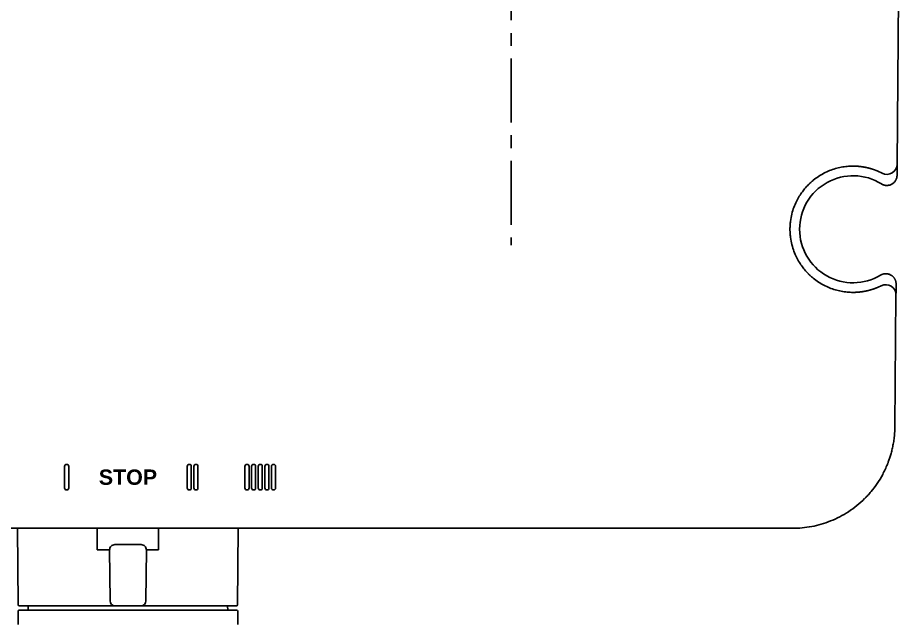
# Model space of a CAD drawing. Extents: x 300 to 2828, y 64 to 1916.
# Drawn here: x 1530.9 to 1703.5, y 1500.8 to 1619.5 of the extents above; entities that cross this region are included whole.
import ezdxf
from ezdxf.enums import TextEntityAlignment as Align

# ---------------------------------------------------------------- set-up
doc = ezdxf.new("R2010")
doc.units = 0
doc.header["$LTSCALE"] = 10
doc.header["$MEASUREMENT"] = 0
doc.linetypes.add('CENTER', pattern=[2, 1.25, -0.25, 0.25, -0.25])
doc.layers.get('0').update_dxf_attribs({"linetype": 'CONTINUOUS'})
doc.layers.add('AM_VIS', color=7, linetype='CONTINUOUS', lineweight=30)
doc.layers.add('D', color=7, linetype='CONTINUOUS')
doc.styles.add('Swis721 BT', font='swissbo.ttf')

msp = doc.modelspace()

# ---------------------------------------------------------------- linework, layer by layer
at = {"color": 1, "linetype": 'CENTER', "lineweight": -3}
msp.add_line((1627.47, 1651.52), (1627.47, 1575.02), dxfattribs=at)
at = {"lineweight": -3}
for p, q in [((1703.47, 1641.02), (1703.03, 1590.84)), ((1702.81, 1565.27), (1702.58, 1539.44)), ((1682.59, 1519.62), (1422.36, 1519.62))]:
    msp.add_line(p, q, dxfattribs=at)
for points in [[(1540.87, 1527.52, -1), (1540.07, 1527.52), (1540.07, 1531.72, -1), (1540.87, 1531.72)], [(1564.87, 1527.52, -1), (1564.07, 1527.52), (1564.07, 1531.72, -1), (1564.87, 1531.72)], [(1566.17, 1527.52, -1), (1565.37, 1527.52), (1565.37, 1531.72, -1), (1566.17, 1531.72)], [(1576.17, 1527.52, -1), (1575.37, 1527.52), (1575.37, 1531.72, -1), (1576.17, 1531.72)], [(1576.67, 1527.52, 1), (1577.47, 1527.52), (1577.47, 1531.72, 1), (1576.67, 1531.72)], [(1578.77, 1527.52, -1), (1577.97, 1527.52), (1577.97, 1531.72, -1), (1578.77, 1531.72)], [(1580.07, 1527.52, -1), (1579.27, 1527.52), (1579.27, 1531.72, -1), (1580.07, 1531.72)], [(1581.37, 1527.52, -1), (1580.57, 1527.52), (1580.57, 1531.72, -1), (1581.37, 1531.72)]]:
    msp.add_lwpolyline(points, format="xyb", close=True, dxfattribs=at)
for start, end in [(58.0225, 180), (180, 300.9775)]:
    msp.add_arc((1694.41, 1578.12), 10.47, start, end, dxfattribs=at)
for centre, ratio, start_param, end_param in [((1701.03, 1590.85), 0.9967, 1.101406, 3.141593), ((1700.81, 1565.29), 0.996698, 3.141593, 5.182353)]:
    msp.add_ellipse(centre, major_axis=(-2, 0.02), ratio=ratio, start_param=start_param, end_param=end_param, dxfattribs=at)
for points, knots in [([(1694.41, 1590.48), (1694.03, 1590.48), (1693.64, 1590.46), (1692.87, 1590.39), (1692.49, 1590.33), (1691.71, 1590.19), (1691.33, 1590.1), (1690.56, 1589.87), (1690.18, 1589.74), (1689.43, 1589.44), (1689.06, 1589.27), (1688.34, 1588.89), (1687.98, 1588.68), (1687.29, 1588.23), (1686.95, 1587.98), (1686.46, 1587.58), (1686.3, 1587.44), (1686.06, 1587.23), (1685.95, 1587.12), (1685.81, 1586.99), (1685.75, 1586.93), (1685.71, 1586.9), (1685.7, 1586.88), (1685.69, 1586.87), (1685.68, 1586.87), (1685.68, 1586.87), (1685.68, 1586.86), (1685.68, 1586.86), (1685.68, 1586.86), (1685.68, 1586.86), (1685.68, 1586.86), (1685.49, 1586.67), (1685.29, 1586.46), (1684.88, 1585.99), (1684.68, 1585.74), (1684.28, 1585.19), (1684.07, 1584.9), (1683.69, 1584.26), (1683.5, 1583.92), (1683.14, 1583.2), (1682.97, 1582.81), (1682.67, 1581.99), (1682.54, 1581.56), (1682.31, 1580.65), (1682.22, 1580.17), (1682.13, 1579.42), (1682.1, 1579.17), (1682.08, 1578.78), (1682.07, 1578.59), (1682.06, 1578.36), (1682.06, 1578.24), (1682.06, 1578.18), (1682.06, 1578.15), (1682.06, 1578.14), (1682.06, 1578.13), (1682.06, 1578.13), (1682.06, 1578.12), (1682.06, 1578.12), (1682.06, 1578.12), (1682.06, 1578.12), (1682.06, 1578.12), (1682.06, 1578.12), (1682.06, 1578.12), (1682.06, 1578.12), (1682.06, 1578.12), (1682.06, 1578.12), (1682.06, 1578.12), (1682.06, 1578.11), (1682.06, 1578.09), (1682.06, 1578.06), (1682.06, 1578.01), (1682.06, 1577.89), (1682.07, 1577.65), (1682.08, 1577.46), (1682.1, 1577.06), (1682.13, 1576.81), (1682.22, 1576.05), (1682.32, 1575.57), (1682.55, 1574.66), (1682.69, 1574.22), (1682.99, 1573.4), (1683.16, 1573.01), (1683.52, 1572.29), (1683.71, 1571.95), (1684.1, 1571.32), (1684.3, 1571.03), (1684.7, 1570.49), (1684.9, 1570.24), (1685.3, 1569.79), (1685.49, 1569.58), (1685.68, 1569.39), (1685.68, 1569.39), (1685.68, 1569.39), (1685.68, 1569.39), (1685.68, 1569.39), (1685.68, 1569.39), (1685.68, 1569.39), (1685.69, 1569.38), (1685.7, 1569.37), (1685.71, 1569.36), (1685.75, 1569.33), (1685.81, 1569.26), (1685.95, 1569.13), (1686.22, 1568.88), (1686.46, 1568.67), (1686.95, 1568.28), (1687.29, 1568.03), (1687.98, 1567.57), (1688.34, 1567.36), (1689.06, 1566.99), (1689.43, 1566.82), (1690.18, 1566.51), (1690.56, 1566.38), (1691.33, 1566.16), (1691.71, 1566.07), (1692.49, 1565.92), (1692.87, 1565.87), (1693.64, 1565.79), (1694.03, 1565.78), (1694.41, 1565.78)], [0, 0, 0, 0, 0.03125, 0.03125, 0.0625, 0.0625, 0.09375, 0.09375, 0.125, 0.125, 0.15625, 0.15625, 0.1875, 0.1875, 0.21875, 0.21875, 0.234375, 0.234375, 0.242188, 0.246094, 0.248047, 0.249023, 0.249512, 0.249756, 0.249878, 0.249939, 0.249969, 0.249985, 0.249992, 0.249992, 0.25, 0.25, 0.28125, 0.28125, 0.3125, 0.3125, 0.34375, 0.34375, 0.375, 0.375, 0.40625, 0.40625, 0.4375, 0.4375, 0.46875, 0.46875, 0.484375, 0.484375, 0.492188, 0.496094, 0.498047, 0.499023, 0.499512, 0.499756, 0.499878, 0.499939, 0.499969, 0.499985, 0.499992, 0.499992, 0.5, 0.5, 0.500061, 0.500092, 0.500092, 0.500122, 0.500122, 0.500244, 0.500488, 0.500977, 0.501953, 0.503906, 0.507813, 0.515625, 0.515625, 0.53125, 0.53125, 0.5625, 0.5625, 0.59375, 0.59375, 0.625, 0.625, 0.65625, 0.65625, 0.6875, 0.6875, 0.71875, 0.71875, 0.75, 0.75, 0.750031, 0.750046, 0.750046, 0.750061, 0.750061, 0.750122, 0.750244, 0.750488, 0.750977, 0.751953, 0.753906, 0.757813, 0.765625, 0.78125, 0.78125, 0.8125, 0.8125, 0.84375, 0.84375, 0.875, 0.875, 0.90625, 0.90625, 0.9375, 0.9375, 0.96875, 0.96875, 1, 1, 1, 1]), ([(1700.11, 1589.08), (1700.1, 1589.09), (1700.06, 1589.11), (1700.01, 1589.14), (1699.96, 1589.16), (1699.91, 1589.19), (1699.86, 1589.21), (1699.81, 1589.24), (1699.76, 1589.26), (1699.71, 1589.29), (1699.66, 1589.31), (1699.61, 1589.33), (1699.56, 1589.36), (1699.51, 1589.38), (1699.45, 1589.4), (1699.4, 1589.43), (1699.35, 1589.45), (1699.3, 1589.47), (1699.25, 1589.49), (1699.2, 1589.52), (1699.14, 1589.54), (1699.09, 1589.56), (1699.04, 1589.58), (1698.99, 1589.6), (1698.94, 1589.62), (1698.88, 1589.64), (1698.83, 1589.66), (1698.78, 1589.68), (1698.73, 1589.7), (1698.68, 1589.72), (1698.62, 1589.74), (1698.57, 1589.76), (1698.52, 1589.78), (1698.46, 1589.8), (1698.41, 1589.81), (1698.36, 1589.83), (1698.31, 1589.85), (1698.25, 1589.87), (1698.2, 1589.88), (1698.15, 1589.9), (1698.09, 1589.92), (1698.04, 1589.93), (1697.99, 1589.95), (1697.93, 1589.97), (1697.88, 1589.98), (1697.83, 1590), (1697.77, 1590.01), (1697.72, 1590.03), (1697.67, 1590.04), (1697.61, 1590.06), (1697.56, 1590.07), (1697.51, 1590.09), (1697.45, 1590.1), (1697.4, 1590.11), (1697.35, 1590.13), (1697.29, 1590.14), (1697.24, 1590.15), (1697.18, 1590.16), (1697.13, 1590.18), (1697.08, 1590.19), (1697.02, 1590.2), (1696.97, 1590.21), (1696.91, 1590.22), (1696.86, 1590.23), (1696.81, 1590.25), (1696.75, 1590.26), (1696.7, 1590.27), (1696.64, 1590.28), (1696.59, 1590.29), (1696.53, 1590.3), (1696.48, 1590.3), (1696.43, 1590.31), (1696.37, 1590.32), (1696.32, 1590.33), (1696.26, 1590.34), (1696.21, 1590.35), (1696.15, 1590.36), (1696.1, 1590.36), (1696.04, 1590.37), (1695.99, 1590.38), (1695.94, 1590.38), (1695.88, 1590.39), (1695.83, 1590.4), (1695.77, 1590.4), (1695.72, 1590.41), (1695.66, 1590.42), (1695.61, 1590.42), (1695.55, 1590.43), (1695.5, 1590.43), (1695.45, 1590.44), (1695.39, 1590.44), (1695.34, 1590.44), (1695.28, 1590.45), (1695.23, 1590.45), (1695.17, 1590.46), (1695.12, 1590.46), (1695.06, 1590.46), (1695.01, 1590.46), (1694.96, 1590.47), (1694.9, 1590.47), (1694.85, 1590.47), (1694.79, 1590.47), (1694.74, 1590.47), (1694.68, 1590.48), (1694.63, 1590.48), (1694.57, 1590.48), (1694.52, 1590.48), (1694.47, 1590.48), (1694.43, 1590.48), (1694.41, 1590.48)], [0, 0, 0, 0, 0.009528, 0.019052, 0.028572, 0.03809, 0.047604, 0.057114, 0.066621, 0.076124, 0.085625, 0.095121, 0.104615, 0.114105, 0.123591, 0.133074, 0.142554, 0.15203, 0.161502, 0.170972, 0.180438, 0.1899, 0.199359, 0.208815, 0.218267, 0.227716, 0.237161, 0.246603, 0.256041, 0.265476, 0.274908, 0.284336, 0.293761, 0.303182, 0.3126, 0.322015, 0.331426, 0.340833, 0.350237, 0.359638, 0.369035, 0.378429, 0.38782, 0.397207, 0.40659, 0.415971, 0.425347, 0.434721, 0.44409, 0.453457, 0.46282, 0.472179, 0.481536, 0.490888, 0.500238, 0.509583, 0.518926, 0.528265, 0.5376, 0.546933, 0.556261, 0.565587, 0.574908, 0.584227, 0.593542, 0.602853, 0.612161, 0.621466, 0.630767, 0.640065, 0.649359, 0.65865, 0.667938, 0.677222, 0.686503, 0.69578, 0.705053, 0.714324, 0.723591, 0.732854, 0.742114, 0.751371, 0.760624, 0.769874, 0.77912, 0.788363, 0.797602, 0.806838, 0.816071, 0.8253, 0.834526, 0.843748, 0.852967, 0.862182, 0.871394, 0.880602, 0.889807, 0.899009, 0.908207, 0.917402, 0.926593, 0.935781, 0.944966, 0.954147, 0.963324, 0.972498, 0.981669, 0.990836, 1, 1, 1, 1]), ([(1699.96, 1587), (1699.96, 1586.99), (1699.97, 1586.99), (1699.99, 1586.98), (1700.01, 1586.96), (1700.03, 1586.95), (1700.05, 1586.94), (1700.06, 1586.93), (1700.08, 1586.92), (1700.1, 1586.92), (1700.12, 1586.91), (1700.14, 1586.9), (1700.16, 1586.89), (1700.17, 1586.88), (1700.19, 1586.87), (1700.21, 1586.86), (1700.23, 1586.85), (1700.25, 1586.85), (1700.27, 1586.84), (1700.29, 1586.83), (1700.31, 1586.82), (1700.33, 1586.82), (1700.35, 1586.81), (1700.36, 1586.8), (1700.38, 1586.8), (1700.4, 1586.79), (1700.42, 1586.78), (1700.44, 1586.78), (1700.46, 1586.77), (1700.48, 1586.77), (1700.5, 1586.76), (1700.52, 1586.76), (1700.54, 1586.75), (1700.56, 1586.75), (1700.58, 1586.74), (1700.6, 1586.74), (1700.62, 1586.73), (1700.64, 1586.73), (1700.66, 1586.73), (1700.68, 1586.72), (1700.69, 1586.72), (1700.71, 1586.72), (1700.73, 1586.71), (1700.75, 1586.71), (1700.77, 1586.71), (1700.79, 1586.71), (1700.81, 1586.7), (1700.83, 1586.7), (1700.85, 1586.7), (1700.87, 1586.7), (1700.89, 1586.7), (1700.9, 1586.7), (1700.92, 1586.7), (1700.94, 1586.7), (1701.04, 1586.69), (1701.22, 1586.7), (1701.48, 1586.74), (1701.74, 1586.82), (1701.97, 1586.93), (1702.18, 1587.07), (1702.38, 1587.23), (1702.57, 1587.43), (1702.69, 1587.59), (1702.76, 1587.72), (1702.81, 1587.81), (1702.88, 1587.96), (1702.93, 1588.1), (1702.96, 1588.21), (1702.97, 1588.27), (1702.98, 1588.33), (1702.99, 1588.39), (1703, 1588.44), (1703, 1588.49), (1703.01, 1588.54), (1703.01, 1588.59), (1703.01, 1588.63), (1703.01, 1588.66), (1703.01, 1588.68)], [0, 0, 0, 0, 0.004849, 0.009701, 0.014555, 0.019412, 0.02427, 0.029129, 0.033989, 0.03885, 0.04371, 0.048569, 0.053428, 0.058284, 0.063139, 0.06799, 0.072839, 0.077684, 0.082525, 0.087361, 0.092192, 0.097018, 0.101837, 0.10665, 0.111456, 0.116254, 0.121044, 0.125826, 0.130599, 0.135362, 0.140115, 0.144857, 0.149589, 0.154309, 0.159017, 0.163713, 0.168396, 0.173066, 0.177722, 0.182363, 0.18699, 0.191602, 0.196198, 0.200778, 0.205341, 0.209888, 0.214417, 0.218928, 0.223422, 0.227896, 0.232351, 0.236787, 0.241203, 0.245599, 0.249974, 0.310659, 0.372899, 0.436197, 0.500003, 0.554825, 0.615199, 0.680437, 0.749582, 0.757746, 0.781941, 0.821394, 0.874686, 0.889866, 0.904418, 0.918356, 0.931695, 0.94445, 0.956637, 0.968271, 0.979366, 0.989938, 1, 1, 1, 1]), ([(1702.83, 1567.41), (1702.83, 1567.42), (1702.83, 1567.44), (1702.83, 1567.46), (1702.83, 1567.48), (1702.83, 1567.51), (1702.83, 1567.54), (1702.82, 1567.56), (1702.82, 1567.59), (1702.82, 1567.62), (1702.82, 1567.65), (1702.81, 1567.68), (1702.81, 1567.71), (1702.8, 1567.74), (1702.8, 1567.77), (1702.79, 1567.8), (1702.79, 1567.83), (1702.78, 1567.87), (1702.77, 1567.9), (1702.75, 1568), (1702.7, 1568.13), (1702.64, 1568.29), (1702.59, 1568.38), (1702.54, 1568.46), (1702.49, 1568.55), (1702.4, 1568.67), (1702.31, 1568.78), (1702.22, 1568.87), (1702.12, 1568.96), (1702.02, 1569.04), (1701.92, 1569.11), (1701.78, 1569.19), (1701.58, 1569.29), (1701.33, 1569.37), (1701.07, 1569.42), (1700.88, 1569.43), (1700.77, 1569.43), (1700.73, 1569.43), (1700.68, 1569.42), (1700.64, 1569.42), (1700.6, 1569.42), (1700.56, 1569.41), (1700.51, 1569.4), (1700.47, 1569.4), (1700.43, 1569.39), (1700.39, 1569.38), (1700.34, 1569.37), (1700.3, 1569.36), (1700.26, 1569.35), (1700.21, 1569.33), (1700.17, 1569.32), (1700.13, 1569.3), (1700.09, 1569.29), (1700.04, 1569.27), (1700, 1569.25), (1699.96, 1569.23), (1699.92, 1569.21), (1699.88, 1569.19), (1699.84, 1569.17), (1699.81, 1569.15), (1699.8, 1569.15)], [0, 0, 0, 0, 0.005529, 0.011214, 0.017056, 0.02306, 0.029226, 0.035557, 0.042057, 0.048727, 0.05557, 0.06259, 0.069787, 0.077166, 0.084728, 0.092477, 0.100414, 0.108543, 0.116865, 0.125384, 0.178593, 0.218011, 0.242223, 0.250459, 0.28546, 0.319623, 0.352806, 0.384881, 0.415735, 0.445276, 0.473424, 0.500119, 0.563901, 0.627181, 0.689409, 0.750089, 0.759775, 0.769559, 0.779437, 0.789405, 0.799458, 0.809592, 0.819802, 0.830082, 0.840429, 0.850836, 0.861299, 0.871812, 0.882371, 0.89297, 0.903603, 0.914266, 0.924954, 0.93566, 0.946379, 0.957107, 0.967839, 0.978568, 0.98929, 1, 1, 1, 1]), ([(1694.41, 1565.78), (1694.43, 1565.78), (1694.47, 1565.78), (1694.53, 1565.78), (1694.59, 1565.78), (1694.65, 1565.78), (1694.7, 1565.78), (1694.76, 1565.78), (1694.82, 1565.78), (1694.88, 1565.78), (1694.94, 1565.79), (1695, 1565.79), (1695.06, 1565.79), (1695.11, 1565.8), (1695.17, 1565.8), (1695.23, 1565.8), (1695.29, 1565.81), (1695.35, 1565.81), (1695.41, 1565.82), (1695.47, 1565.82), (1695.52, 1565.83), (1695.58, 1565.83), (1695.64, 1565.84), (1695.7, 1565.84), (1695.76, 1565.85), (1695.82, 1565.86), (1695.88, 1565.86), (1695.93, 1565.87), (1695.99, 1565.88), (1696.05, 1565.89), (1696.11, 1565.89), (1696.17, 1565.9), (1696.23, 1565.91), (1696.28, 1565.92), (1696.34, 1565.93), (1696.4, 1565.94), (1696.46, 1565.95), (1696.52, 1565.96), (1696.58, 1565.97), (1696.63, 1565.98), (1696.69, 1565.99), (1696.75, 1566), (1696.81, 1566.01), (1696.87, 1566.02), (1696.93, 1566.03), (1696.98, 1566.05), (1697.04, 1566.06), (1697.1, 1566.07), (1697.16, 1566.09), (1697.22, 1566.1), (1697.27, 1566.11), (1697.33, 1566.13), (1697.39, 1566.14), (1697.45, 1566.15), (1697.5, 1566.17), (1697.56, 1566.18), (1697.62, 1566.2), (1697.68, 1566.22), (1697.74, 1566.23), (1697.79, 1566.25), (1697.85, 1566.26), (1697.91, 1566.28), (1697.96, 1566.3), (1698.02, 1566.32), (1698.08, 1566.33), (1698.14, 1566.35), (1698.19, 1566.37), (1698.25, 1566.39), (1698.31, 1566.41), (1698.36, 1566.43), (1698.42, 1566.44), (1698.48, 1566.46), (1698.53, 1566.48), (1698.59, 1566.5), (1698.65, 1566.52), (1698.7, 1566.55), (1698.76, 1566.57), (1698.82, 1566.59), (1698.87, 1566.61), (1698.93, 1566.63), (1698.98, 1566.65), (1699.04, 1566.68), (1699.1, 1566.7), (1699.15, 1566.72), (1699.21, 1566.74), (1699.26, 1566.77), (1699.32, 1566.79), (1699.37, 1566.82), (1699.43, 1566.84), (1699.48, 1566.87), (1699.54, 1566.89), (1699.59, 1566.92), (1699.65, 1566.94), (1699.7, 1566.97), (1699.76, 1566.99), (1699.81, 1567.02), (1699.87, 1567.05), (1699.9, 1567.06), (1699.92, 1567.07)], [0, 0, 0, 0, 0.010229, 0.020462, 0.0307, 0.040941, 0.051186, 0.061435, 0.071687, 0.081944, 0.092205, 0.10247, 0.112738, 0.123011, 0.133287, 0.143568, 0.153852, 0.164141, 0.174433, 0.184729, 0.195029, 0.205333, 0.215642, 0.225954, 0.23627, 0.246589, 0.256913, 0.267241, 0.277573, 0.287908, 0.298248, 0.308592, 0.318939, 0.329291, 0.339646, 0.350005, 0.360369, 0.370736, 0.381107, 0.391482, 0.401861, 0.412244, 0.422631, 0.433022, 0.443417, 0.453816, 0.464219, 0.474625, 0.485036, 0.495451, 0.505869, 0.516292, 0.526718, 0.537149, 0.547583, 0.558021, 0.568464, 0.57891, 0.58936, 0.599814, 0.610272, 0.620734, 0.6312, 0.64167, 0.652144, 0.662622, 0.673103, 0.683589, 0.694079, 0.704573, 0.71507, 0.725572, 0.736077, 0.746587, 0.7571, 0.767617, 0.778139, 0.788664, 0.799193, 0.809726, 0.820263, 0.830805, 0.84135, 0.851899, 0.862452, 0.873008, 0.883569, 0.894134, 0.904703, 0.915276, 0.925852, 0.936433, 0.947018, 0.957606, 0.968199, 0.978795, 0.989396, 1, 1, 1, 1]), ([(1702.58, 1539.44), (1702.58, 1539.03), (1702.56, 1538.63), (1702.51, 1537.86), (1702.48, 1537.49), (1702.39, 1536.77), (1702.33, 1536.43), (1702.21, 1535.76), (1702.15, 1535.45), (1702.01, 1534.84), (1701.93, 1534.55), (1701.78, 1533.99), (1701.7, 1533.73), (1701.54, 1533.23), (1701.46, 1532.99), (1701.33, 1532.65), (1701.27, 1532.49), (1701.2, 1532.31), (1701.17, 1532.22), (1701.15, 1532.17), (1701.14, 1532.15), (1701.14, 1532.14), (1701.13, 1532.14), (1701.13, 1532.13), (1701.13, 1532.13), (1701.13, 1532.13), (1701.13, 1532.13), (1701.13, 1532.13), (1701.13, 1532.13), (1701.13, 1532.13), (1700.85, 1531.44), (1700.54, 1530.78), (1699.87, 1529.53), (1699.51, 1528.93), (1698.74, 1527.81), (1698.35, 1527.29), (1697.73, 1526.55), (1697.52, 1526.31), (1697.2, 1525.97), (1697.04, 1525.8), (1696.85, 1525.6), (1696.76, 1525.51), (1696.71, 1525.46), (1696.69, 1525.44), (1696.68, 1525.43), (1696.67, 1525.42), (1696.67, 1525.42), (1696.67, 1525.42), (1696.67, 1525.42), (1696.67, 1525.42), (1696.67, 1525.42), (1696.18, 1524.93), (1695.67, 1524.48), (1694.62, 1523.63), (1694.07, 1523.23), (1692.95, 1522.5), (1692.38, 1522.17), (1691.2, 1521.56), (1690.61, 1521.29), (1689.4, 1520.8), (1688.79, 1520.59), (1687.55, 1520.23), (1686.93, 1520.09), (1685.69, 1519.85), (1685.06, 1519.76), (1683.82, 1519.65), (1683.2, 1519.62), (1682.59, 1519.62)], [0, 0, 0, 0, 0.03125, 0.03125, 0.0625, 0.0625, 0.09375, 0.09375, 0.125, 0.125, 0.15625, 0.15625, 0.1875, 0.1875, 0.21875, 0.21875, 0.234375, 0.242187, 0.246094, 0.248047, 0.249023, 0.249512, 0.249756, 0.249878, 0.249939, 0.249969, 0.249985, 0.249992, 0.249992, 0.25, 0.25, 0.3125, 0.3125, 0.375, 0.375, 0.4375, 0.4375, 0.46875, 0.46875, 0.484375, 0.492187, 0.496094, 0.498047, 0.499023, 0.499512, 0.499756, 0.499878, 0.499939, 0.499969, 0.499969, 0.5, 0.5, 0.5625, 0.5625, 0.625, 0.625, 0.6875, 0.6875, 0.75, 0.75, 0.8125, 0.8125, 0.875, 0.875, 0.9375, 0.9375, 1, 1, 1, 1])]:
    msp.add_open_spline(points, degree=3, knots=knots, dxfattribs=at)
for points in [[(1703.03, 1590.84), (1703.03, 1590.13), (1703.02, 1589.41), (1703.01, 1588.68)], [(1699.96, 1587), (1699.96, 1587), (1699.96, 1587), (1699.96, 1587)], [(1699.8, 1569.15), (1699.8, 1569.14), (1699.8, 1569.14), (1699.8, 1569.14)], [(1702.83, 1567.41), (1702.82, 1566.68), (1702.82, 1565.97), (1702.81, 1565.27)]]:
    msp.add_open_spline(points, degree=3, dxfattribs=at)
at = {"layer": 'AM_VIS', "lineweight": -3}
for p, q in [((1531.01, 1504.62), (1530.88, 1519.62)), ((1546.47, 1519.62), (1546.47, 1515.41)), ((1558.47, 1519.62), (1558.47, 1515.41)), ((1573.93, 1504.62), (1574.06, 1519.62)), ((1546.47, 1515.41), (1548.08, 1515.41)), ((1548.88, 1515.41), (1548.96, 1505.41)), ((1549.88, 1516.42), (1555.07, 1516.42)), ((1550.87, 1516.5), (1550.87, 1516.42)), ((1554.08, 1516.42), (1554.08, 1516.5)), ((1555.98, 1505.41), (1556.07, 1515.41)), ((1556.86, 1515.41), (1558.47, 1515.41)), ((1530.99, 1503.42), (1530.97, 1500.82)), ((1531.19, 1503.62), (1573.75, 1503.62)), ((1549.96, 1504.42), (1531.21, 1504.42)), ((1532.96, 1504.42), (1532.95, 1503.62)), ((1554.98, 1504.42), (1549.96, 1504.42)), ((1573.73, 1504.42), (1554.98, 1504.42)), ((1571.98, 1504.42), (1571.99, 1503.62)), ((1573.95, 1503.42), (1573.97, 1500.82))]:
    msp.add_line(p, q, dxfattribs=at)
for centre, radius, start, end in [((1549.88, 1515.42), 1, 90, 180.5), ((1555.07, 1515.42), 1, 359.5, 90), ((1549.96, 1505.42), 1, 180.5, 270), ((1554.98, 1505.42), 1, 270, 359.5), ((1531.19, 1503.42), 0.2, 90, 179.5), ((1531.21, 1504.62), 0.2, 180.5, 270), ((1573.73, 1504.62), 0.2, 270, 359.5), ((1573.75, 1503.42), 0.2, 0.5, 90)]:
    msp.add_arc(centre, radius, start, end, dxfattribs=at)
for points in [[(1548.08, 1515.41), (1548.33, 1515.41), (1548.55, 1515.41), (1548.7, 1515.41), (1548.81, 1515.41), (1548.88, 1515.41), (1548.88, 1515.41)], [(1556.07, 1515.41), (1556.07, 1515.41), (1556.17, 1515.41), (1556.34, 1515.41), (1556.48, 1515.41), (1556.66, 1515.41), (1556.86, 1515.41)]]:
    msp.add_open_spline(points, degree=3, knots=[0, 0, 0, 0, 0.554113, 0.554113, 0.554113, 1.000038, 1.000038, 1.000038, 1.000038], dxfattribs=at)

# ---------------------------------------------------------------- texts
at = {"layer": 'D', "color": 7, "linetype": 'Continuous', "lineweight": -3, "style": 'Swis721 BT'}
msp.add_text('STOP', height=3, dxfattribs=at).set_placement((1552.47, 1529.62), align=Align.MIDDLE_CENTER)

doc.saveas('drawing.dxf')
